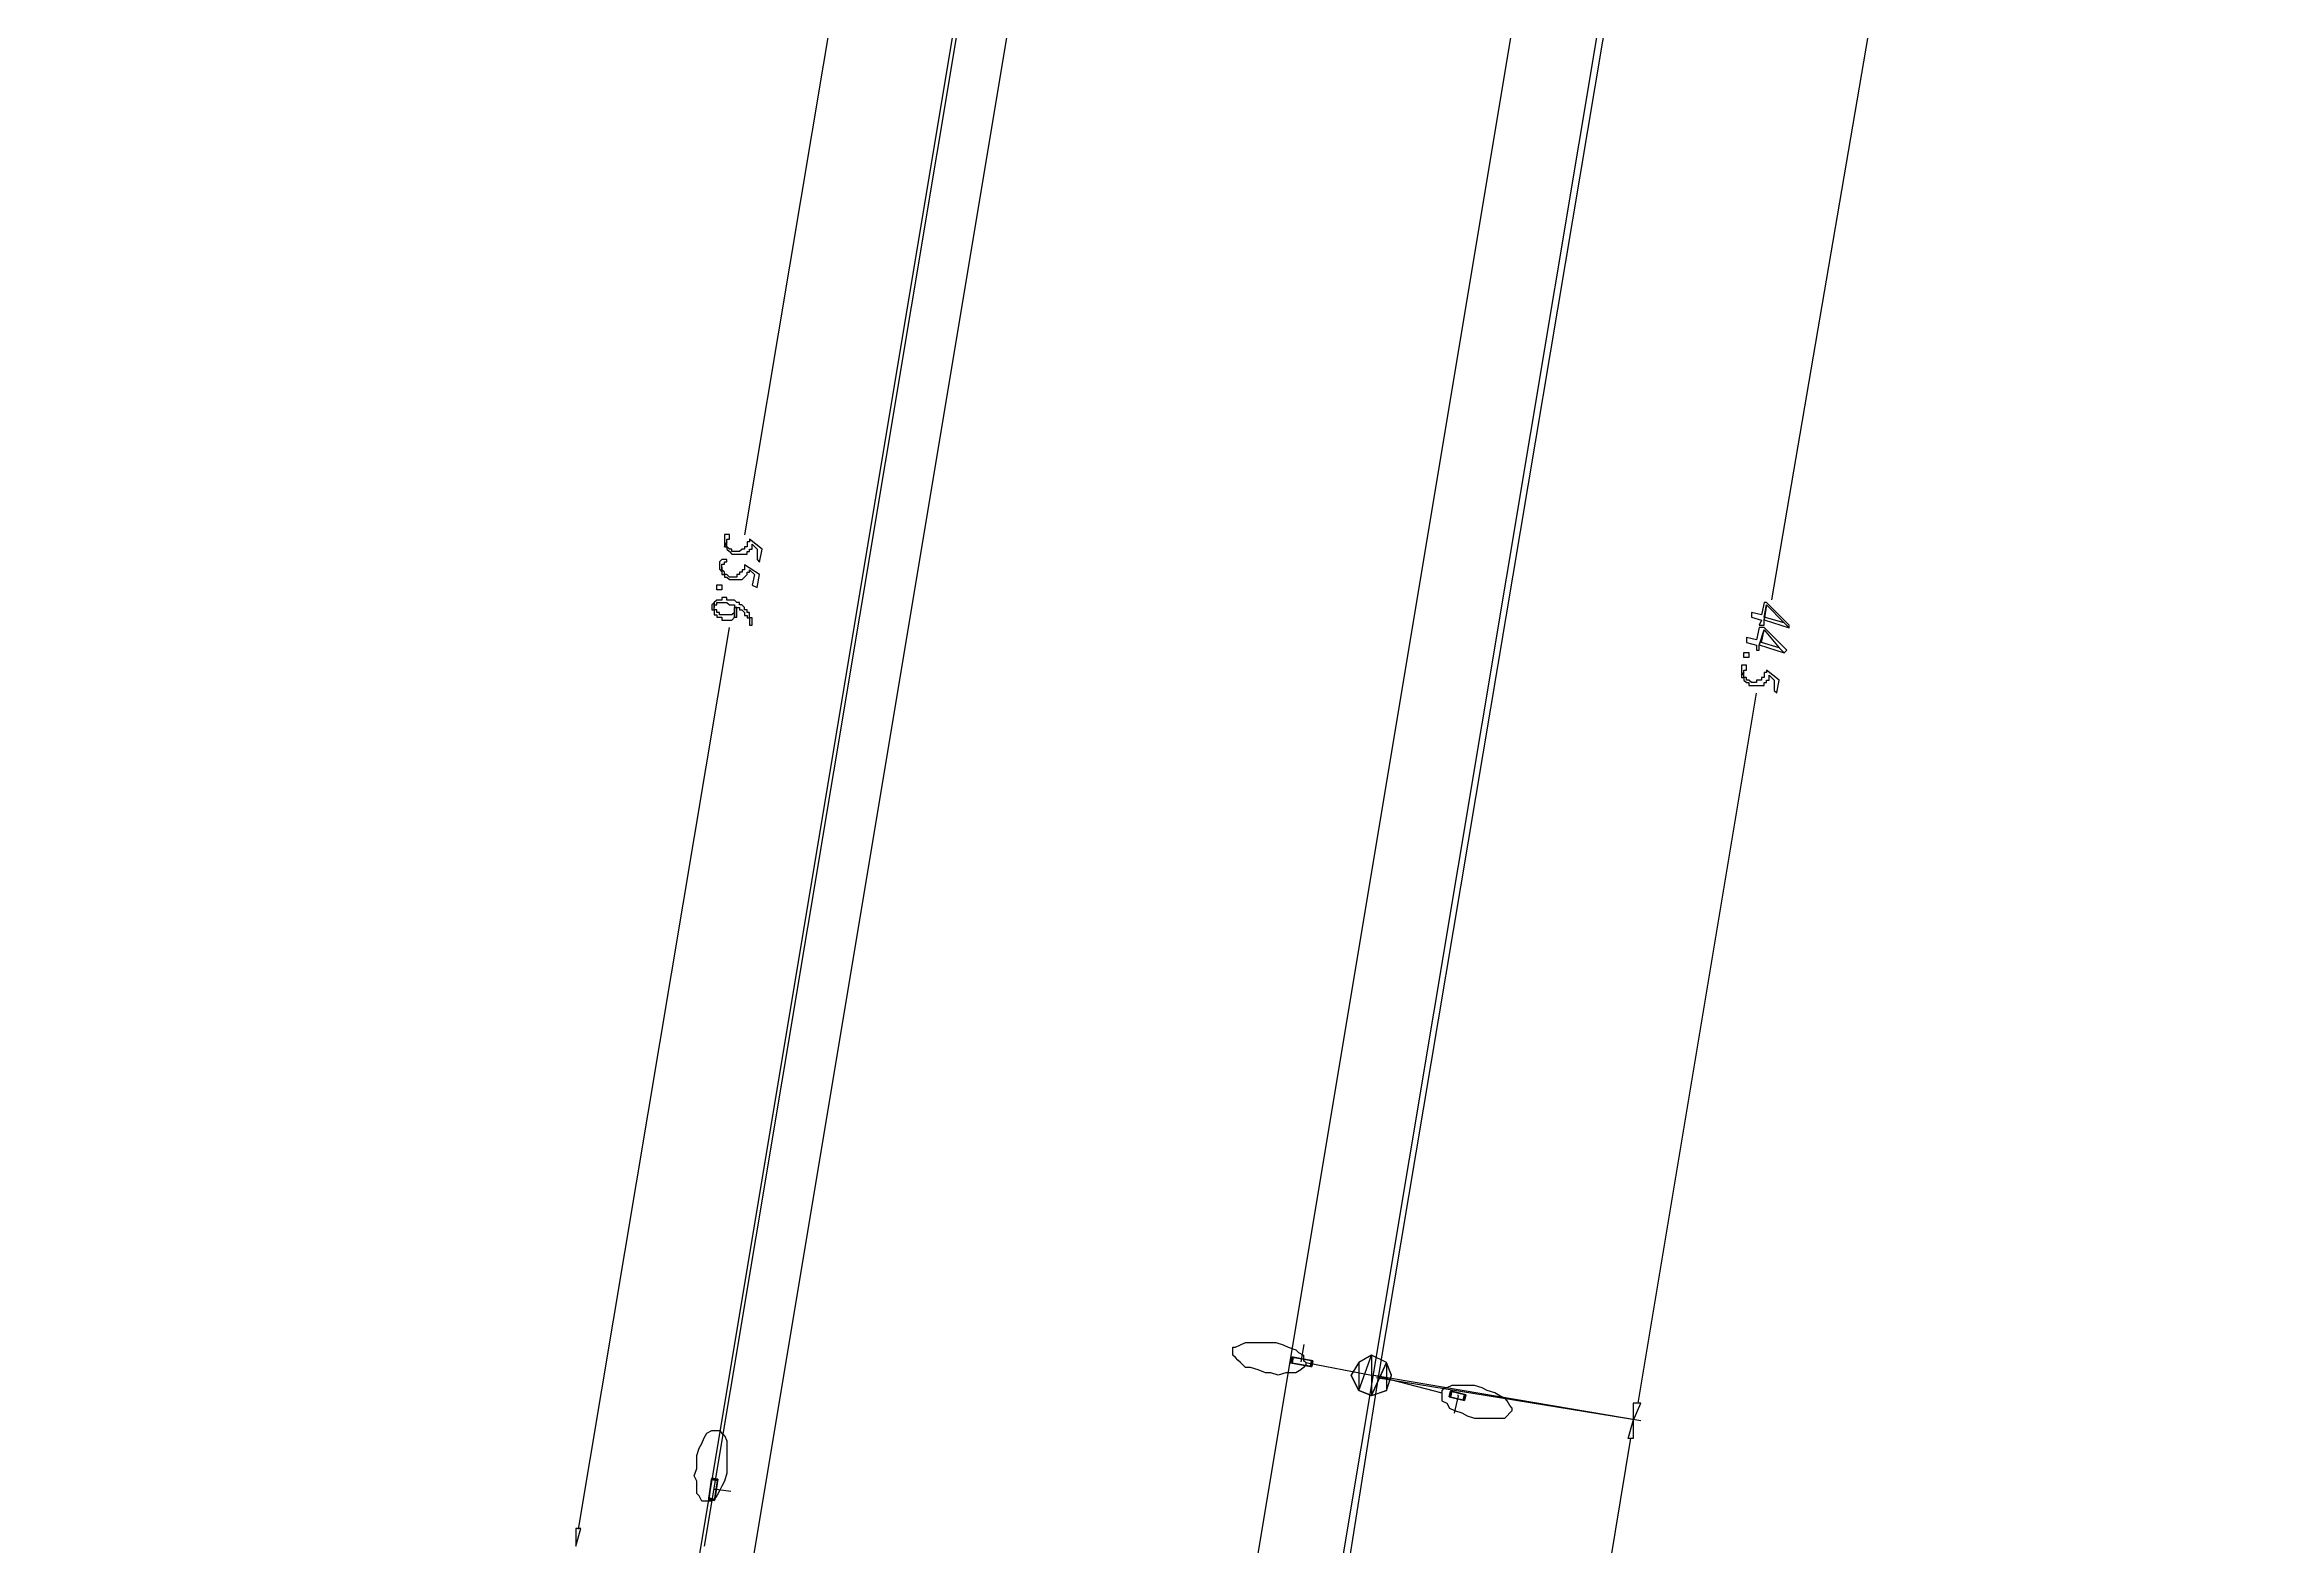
# Model space of a CAD drawing. Extents: x 212106 to 638151, y -1311344 to 1260505.
# Drawn here: x 340674 to 404077, y 694889 to 737491 of the extents above; entities that cross this region are included whole.
import ezdxf

# ---------------------------------------------------------------- set-up
doc = ezdxf.new("R2010")
doc.units = 0
doc.header["$MEASUREMENT"] = 0
for name, color, linetype in [('at_Entity', 7, 'Continuous'), ('DLXLUM01', 3, 'Continuous'), ('DLXLUM02', 6, 'Continuous'), ('DLXLUMEX', 2, 'Continuous'), ('DLXSCENE', 7, 'Continuous')]:
    doc.layers.add(name, color=color, linetype=linetype)

# ---------------------------------------------------------------- blocks, each defined once
blk = doc.blocks.new('*U45')
for p, q in [((-42, 296), (-126, -271)), ((-126, -271), (-42, 296)), ((-36, 335), (-121, -232)), ((-121, -232), (-36, 335)), ((-42, 296), (-36, 335)), ((-36, 335), (-42, 296)), ((126, 271), (-42, 296)), ((-42, 296), (126, 271)), ((132, 310), (-36, 335)), ((-36, 335), (132, 310)), ((42, -296), (126, 271)), ((126, 271), (42, -296)), ((48, -257), (132, 310)), ((132, 310), (48, -257)), ((126, 271), (132, 310)), ((132, 310), (126, 271)), ((-121, -232), (-126, -271)), ((-126, -271), (-121, -232)), ((-126, -271), (42, -296)), ((42, -296), (-126, -271)), ((-121, -232), (48, -257)), ((48, -257), (-121, -232)), ((42, -296), (48, -257)), ((48, -257), (42, -296))]:
    blk.add_line(p, q)
at = {"color": 1}
blk.add_line((6, 39), (500, -35), dxfattribs=at)
at = {"layer": 'DLXLUMEX', "color": 7}
blk.add_text('1', height=100, dxfattribs=at).set_placement((0, 0))
blk = doc.blocks.new('*U100')
for p, q in [((-307, 139), (-336, -28)), ((-336, -28), (-307, 139)), ((-268, 133), (-307, 139)), ((-307, 139), (-268, 133)), ((258, 41), (-307, 139)), ((-307, 139), (258, 41)), ((-268, 133), (-297, -35)), ((-297, -35), (-268, 133)), ((297, 35), (-268, 133)), ((-268, 133), (297, 35)), ((229, -126), (258, 41)), ((258, 41), (229, -126)), ((297, 35), (258, 41)), ((258, 41), (297, 35)), ((268, -133), (297, 35)), ((297, 35), (268, -133)), ((-297, -35), (-336, -28)), ((-336, -28), (229, -126)), ((-336, -28), (-297, -35)), ((229, -126), (-336, -28)), ((-297, -35), (268, -133)), ((268, -133), (-297, -35)), ((229, -126), (268, -133)), ((268, -133), (229, -126))]:
    blk.add_line(p, q)
at = {"color": 1}
blk.add_line((-39, 7), (47, 499), dxfattribs=at)
at = {"layer": 'DLXLUMEX', "color": 7}
blk.add_text('1', height=100, dxfattribs=at).set_placement((0, 0))
blk = doc.blocks.new('*U101')
for p, q in [((-179, 130), (-218, -35)), ((-218, -35), (-179, 130)), ((-141, 121), (-180, -45)), ((-180, -45), (-141, 121)), ((218, 35), (-179, 130)), ((-141, 121), (-179, 130)), ((-179, 130), (218, 35)), ((-179, 130), (-141, 121)), ((257, 26), (-141, 121)), ((-141, 121), (257, 26)), ((179, -130), (218, 35)), ((218, 35), (179, -130)), ((217, -139), (257, 26)), ((257, 26), (217, -139)), ((218, 35), (257, 26)), ((257, 26), (218, 35)), ((-218, -35), (179, -130)), ((179, -130), (-218, -35)), ((-218, -35), (-180, -45)), ((-180, -45), (-218, -35)), ((-180, -45), (217, -139)), ((217, -139), (-180, -45)), ((179, -130), (217, -139)), ((217, -139), (179, -130))]:
    blk.add_line(p, q)
at = {"color": 1}
blk.add_line((38, -9), (-77, -496), dxfattribs=at)
at = {"layer": 'DLXLUMEX', "color": 7}
blk.add_text('2', height=100, dxfattribs=at).set_placement((0, 0))
blk = doc.blocks.new('*U97')
for p, q in [((10601, 721072), (1459, 666294)), ((20602, 671149), (27958, 715004)), ((12745, 621511), (20602, 671149))]:
    blk.add_line(p, q)

msp = doc.modelspace()

# ---------------------------------------------------------------- linework, layer by layer
at = {"layer": 'at_Entity', "color": 4}
for p, q in [((465456, 1237080), (356316, 581961)), ((449884, 1229433), (342316, 583735))]:
    msp.add_line(p, q, dxfattribs=at)
at = {"layer": 'at_Entity', "color": 1}
for p, q in [((448385, 1229513), (340674, 583168)), ((466885, 1229375), (358388, 580248))]:
    msp.add_line(p, q, dxfattribs=at)
at = {"layer": 'at_Entity', "color": 0}
for p, q in [((364816, 749168), (360531, 723589)), ((393101, 741813), (389673, 721738)), ((360031, 723599), (359960, 723599)), ((359960, 723599), (359960, 723599)), ((359960, 723599), (359960, 723529)), ((359960, 723529), (359960, 723529)), ((359960, 723529), (359960, 723459)), ((359960, 723459), (359960, 723459)), ((359960, 723459), (359960, 723459)), ((359960, 723459), (359960, 723388)), ((360102, 723599), (360031, 723599)), ((360031, 723599), (360031, 723599)), ((360031, 723599), (360031, 723599)), ((360031, 723388), (360031, 723459)), ((360031, 723459), (360031, 723459)), ((360031, 723459), (360102, 723459)), ((360102, 723529), (360102, 723599)), ((360102, 723599), (360102, 723599)), ((360102, 723599), (360102, 723599)), ((360102, 723599), (360102, 723599)), ((360102, 723459), (360102, 723529)), ((360102, 723529), (360102, 723529)), ((360102, 723529), (360102, 723529)), ((360102, 723529), (360102, 723529)), ((361032, 723178), (360674, 723460)), ((360674, 723460), (360674, 723460)), ((360674, 723460), (360674, 723389)), ((359889, 722889), (359817, 722819)), ((359817, 722819), (359817, 722819)), ((359817, 722819), (359817, 722749)), ((359959, 722889), (359889, 722889)), ((359889, 722889), (359889, 722889)), ((359889, 722889), (359889, 722889)), ((359889, 722889), (359889, 722889)), ((360031, 723389), (359959, 723249)), ((359959, 723249), (359959, 723249)), ((359959, 723249), (360031, 723249)), ((360031, 722889), (359959, 722889)), ((359959, 722889), (359959, 722889)), ((359959, 722889), (359959, 722889)), ((359959, 722749), (359959, 722819)), ((359959, 722819), (359959, 722819)), ((359959, 722819), (360031, 722819)), ((359960, 723388), (359960, 723388)), ((359960, 723388), (359960, 723318)), ((359960, 723248), (360031, 723388)), ((359960, 723318), (359960, 723318)), ((359960, 723318), (359960, 723318)), ((359960, 723318), (359960, 723248)), ((360031, 723319), (360031, 723389)), ((360031, 723389), (360031, 723389)), ((360031, 723388), (360031, 723388)), ((360031, 723388), (360031, 723388)), ((360031, 723249), (360031, 723319)), ((360031, 723319), (360031, 723319)), ((360103, 723178), (360031, 723249)), ((360031, 723249), (360031, 723249)), ((360031, 723249), (360031, 723249)), ((360031, 723249), (360031, 723178)), ((360031, 723178), (360031, 723178)), ((360031, 723178), (360031, 723178)), ((360031, 723178), (360103, 723108)), ((360031, 722819), (360031, 722889)), ((360031, 722889), (360031, 722889)), ((360031, 722819), (360031, 722819)), ((360173, 723178), (360103, 723178)), ((360103, 723178), (360103, 723178)), ((360103, 723178), (360103, 723178)), ((360103, 723108), (360103, 723108)), ((360103, 723108), (360103, 723108)), ((360103, 723108), (360103, 723108)), ((360103, 723108), (360173, 723038)), ((360173, 723108), (360173, 723178)), ((360245, 723108), (360173, 723108)), ((360173, 723038), (360173, 723038)), ((360173, 723038), (360245, 723038)), ((360317, 723108), (360245, 723108)), ((360245, 723108), (360245, 723108)), ((360245, 723038), (360245, 723038)), ((360245, 723038), (360317, 723038)), ((360389, 723108), (360317, 723108)), ((360317, 723108), (360317, 723108)), ((360317, 723108), (360317, 723108)), ((360317, 723038), (360317, 723038)), ((360317, 723038), (360389, 723038)), ((360459, 723178), (360389, 723108)), ((360389, 723108), (360389, 723108)), ((360389, 723108), (360389, 723108)), ((360389, 723038), (360389, 723038)), ((360389, 723038), (360389, 723038)), ((360389, 723038), (360459, 723038)), ((360531, 723178), (360459, 723178)), ((360459, 723178), (360459, 723178)), ((360459, 723178), (360459, 723178)), ((360459, 723038), (360459, 723038)), ((360459, 723038), (360531, 723038)), ((360603, 723249), (360531, 723249)), ((360531, 723249), (360531, 723178)), ((360531, 723178), (360531, 723178)), ((360531, 723038), (360531, 723038)), ((360531, 723038), (360531, 723038)), ((360531, 723038), (360603, 723038)), ((360674, 723389), (360603, 723389)), ((360603, 723389), (360603, 723319)), ((360603, 723319), (360603, 723319)), ((360603, 723319), (360603, 723319)), ((360603, 723319), (360603, 723249)), ((360603, 723249), (360603, 723249)), ((360603, 723038), (360603, 723108)), ((360603, 723108), (360674, 723108)), ((360603, 723038), (360603, 723038)), ((360674, 723108), (360674, 723178)), ((360674, 723178), (360746, 723178)), ((360674, 723108), (360674, 723108)), ((360674, 723108), (360674, 723108)), ((360746, 723249), (360746, 723319)), ((360746, 723319), (360888, 723178)), ((360746, 723178), (360746, 723249)), ((360746, 723249), (360746, 723249)), ((360746, 723178), (360746, 723178)), ((360888, 723178), (360888, 722883)), ((360888, 722883), (360960, 722812)), ((360960, 722812), (361032, 723178)), ((359744, 722097), (359744, 722167)), ((359744, 722167), (359744, 722167)), ((359744, 722167), (359744, 722167)), ((359744, 722167), (359744, 722167)), ((359744, 722167), (359816, 722167)), ((359816, 722167), (359816, 722167)), ((359816, 722167), (359816, 722167)), ((359816, 722167), (359888, 722167)), ((359817, 722749), (359817, 722749)), ((359817, 722749), (359817, 722749)), ((359817, 722749), (359817, 722678)), ((359817, 722678), (359817, 722678)), ((359817, 722678), (359817, 722608)), ((359817, 722608), (359817, 722608)), ((359817, 722608), (359817, 722608)), ((359817, 722608), (359889, 722538)), ((359888, 722597), (359888, 722668)), ((359888, 722668), (359888, 722668)), ((359888, 722668), (359888, 722527)), ((359960, 722527), (359888, 722597)), ((359888, 722597), (359888, 722597)), ((359888, 722597), (359888, 722597)), ((359888, 722527), (359888, 722527)), ((359888, 722527), (359888, 722527)), ((359888, 722527), (359888, 722457)), ((359888, 722457), (359888, 722457)), ((359888, 722457), (359960, 722457)), ((359888, 722167), (359888, 722097)), ((359889, 722678), (359889, 722749)), ((359889, 722749), (359959, 722749)), ((359889, 722538), (359889, 722678)), ((359889, 722678), (359889, 722678)), ((359889, 722678), (359889, 722678)), ((359959, 722749), (359959, 722749)), ((359960, 722457), (359960, 722527)), ((359960, 722527), (359960, 722527)), ((360030, 722457), (359960, 722457)), ((359960, 722457), (359960, 722457)), ((359960, 722457), (359960, 722386)), ((359960, 722386), (359960, 722386)), ((359960, 722386), (360030, 722386)), ((360102, 722386), (360030, 722457)), ((360030, 722457), (360030, 722457)), ((360030, 722386), (360030, 722386)), ((360030, 722386), (360030, 722386)), ((360030, 722386), (360102, 722316)), ((360173, 722386), (360102, 722386)), ((360102, 722386), (360102, 722386)), ((360102, 722386), (360102, 722386)), ((360102, 722316), (360102, 722316)), ((360102, 722316), (360173, 722316)), ((360245, 722386), (360173, 722386)), ((360173, 722386), (360173, 722386)), ((360173, 722316), (360173, 722316)), ((360173, 722316), (360173, 722316)), ((360173, 722316), (360245, 722316)), ((360315, 722386), (360245, 722386)), ((360245, 722386), (360245, 722386)), ((360245, 722316), (360245, 722316)), ((360245, 722316), (360315, 722316)), ((360387, 722457), (360315, 722457)), ((360315, 722457), (360315, 722457)), ((360315, 722457), (360315, 722386)), ((360315, 722386), (360315, 722386)), ((360315, 722316), (360315, 722316)), ((360315, 722316), (360387, 722316)), ((360459, 722527), (360387, 722527)), ((360387, 722527), (360387, 722457)), ((360387, 722457), (360387, 722457)), ((360387, 722316), (360387, 722316)), ((360387, 722316), (360387, 722316)), ((360387, 722316), (360459, 722316)), ((360531, 722597), (360459, 722597)), ((360459, 722597), (360459, 722597)), ((360459, 722597), (360459, 722527)), ((360459, 722527), (360459, 722527)), ((360459, 722527), (360459, 722527)), ((360459, 722316), (360531, 722386)), ((360459, 722316), (360459, 722316)), ((360459, 722316), (360459, 722316)), ((360958, 722457), (360531, 722738)), ((360531, 722738), (360531, 722738)), ((360531, 722738), (360531, 722668)), ((360531, 722668), (360531, 722668)), ((360531, 722668), (360531, 722597)), ((360531, 722386), (360601, 722457)), ((360531, 722386), (360531, 722386)), ((360531, 722386), (360531, 722386)), ((360601, 722457), (360601, 722527)), ((360601, 722527), (360673, 722527)), ((360601, 722457), (360601, 722457)), ((360601, 722457), (360601, 722457)), ((360601, 722457), (360601, 722457)), ((360673, 722527), (360673, 722597)), ((360673, 722597), (360816, 722457)), ((360816, 722457), (360745, 722161)), ((360745, 722161), (360888, 722091)), ((360888, 722091), (360958, 722457)), ((359673, 721667), (359602, 721597)), ((359602, 721597), (359602, 721597)), ((359602, 721597), (359602, 721526)), ((359745, 721736), (359673, 721666)), ((359673, 721526), (359673, 721667)), ((359673, 721667), (359673, 721667)), ((359673, 721667), (359673, 721667)), ((359673, 721667), (359673, 721667)), ((359673, 721666), (359673, 721525)), ((359673, 721525), (359673, 721596)), ((359673, 721596), (359673, 721596)), ((359673, 721596), (359745, 721596)), ((359744, 722027), (359744, 722097)), ((359744, 722097), (359744, 722097)), ((359744, 722097), (359744, 722097)), ((359816, 722027), (359744, 722027)), ((359744, 722027), (359744, 722027)), ((359744, 722027), (359744, 722027)), ((359815, 721736), (359745, 721736)), ((359745, 721736), (359745, 721736)), ((359745, 721736), (359745, 721736)), ((359745, 721736), (359745, 721736)), ((359745, 721596), (359745, 721666)), ((359745, 721666), (359745, 721666)), ((359745, 721666), (359815, 721666)), ((359745, 721596), (359745, 721596)), ((359887, 721736), (359815, 721736)), ((359815, 721736), (359815, 721736)), ((359815, 721666), (359815, 721666)), ((359815, 721666), (359887, 721666)), ((359888, 722027), (359816, 722027)), ((359816, 722027), (359816, 722027)), ((359816, 722027), (359816, 722027)), ((359959, 721807), (359887, 721807)), ((359887, 721807), (359887, 721736)), ((359887, 721666), (359887, 721666)), ((359887, 721666), (359887, 721666)), ((359887, 721666), (359959, 721666)), ((359888, 722097), (359888, 722027)), ((359888, 722097), (359888, 722097)), ((359888, 722097), (359888, 722097)), ((359888, 722097), (359888, 722097)), ((359888, 722097), (359888, 722097)), ((359888, 722097), (359888, 722097)), ((359888, 722027), (359888, 722027)), ((359888, 722027), (359888, 722027)), ((360030, 721807), (359959, 721807)), ((359959, 721807), (359959, 721807)), ((359959, 721807), (359959, 721807)), ((359959, 721666), (359959, 721666)), ((359959, 721666), (360030, 721666)), ((360030, 721736), (360030, 721807)), ((360101, 721736), (360030, 721736)), ((360030, 721666), (360030, 721666)), ((360030, 721666), (360030, 721666)), ((360030, 721666), (360101, 721596)), ((360173, 721736), (360101, 721736)), ((360101, 721736), (360101, 721736)), ((360101, 721596), (360101, 721596)), ((360101, 721596), (360173, 721596)), ((360244, 721736), (360173, 721736)), ((360173, 721736), (360173, 721736)), ((360173, 721596), (360173, 721596)), ((360173, 721596), (360244, 721596)), ((360316, 721666), (360244, 721736)), ((360244, 721736), (360244, 721736)), ((360244, 721596), (360244, 721596)), ((360244, 721596), (360244, 721525)), ((360316, 721527), (360246, 721527)), ((360246, 721527), (360246, 721457)), ((360388, 721666), (360316, 721666)), ((360316, 721666), (360316, 721666)), ((360316, 721666), (360316, 721666)), ((360316, 721457), (360316, 721527)), ((360316, 721527), (360316, 721527)), ((360388, 721596), (360388, 721666)), ((360388, 721666), (360388, 721666)), ((360458, 721596), (360388, 721596)), ((360530, 721525), (360458, 721596)), ((360458, 721596), (360458, 721596)), ((389458, 721667), (389386, 721315)), ((389530, 721667), (389458, 721667)), ((389458, 721161), (389530, 721597)), ((389458, 721245), (389530, 721597)), ((389530, 721597), (389458, 721175)), ((390172, 721020), (389530, 721667)), ((389530, 721597), (390029, 721090)), ((355816, 695376), (360102, 720955)), ((359602, 721526), (359602, 721526)), ((359602, 721526), (359602, 721526)), ((359602, 721526), (359602, 721456)), ((359602, 721456), (359602, 721456)), ((359602, 721456), (359673, 721456)), ((359673, 721456), (359673, 721526)), ((359673, 721526), (359673, 721526)), ((359673, 721526), (359673, 721526)), ((359673, 721525), (359673, 721525)), ((359745, 721456), (359673, 721456)), ((359673, 721456), (359673, 721456)), ((359673, 721456), (359673, 721386)), ((359673, 721386), (359673, 721386)), ((359673, 721386), (359673, 721315)), ((359673, 721315), (359745, 721315)), ((359745, 721386), (359745, 721456)), ((359817, 721386), (359745, 721386)), ((359745, 721386), (359745, 721386)), ((359745, 721315), (359745, 721315)), ((359745, 721315), (359745, 721315)), ((359745, 721315), (359745, 721245)), ((359745, 721245), (359817, 721245)), ((359817, 721315), (359817, 721386)), ((359817, 721386), (359817, 721386)), ((359887, 721315), (359817, 721315)), ((359817, 721245), (359817, 721245)), ((359817, 721245), (359887, 721245)), ((359959, 721315), (359887, 721315)), ((359887, 721315), (359887, 721315)), ((359887, 721245), (359887, 721161)), ((359887, 721161), (359959, 721161)), ((360030, 721315), (359959, 721315)), ((359959, 721315), (359959, 721315)), ((359959, 721161), (359959, 721161)), ((359959, 721161), (359959, 721161)), ((359959, 721161), (360030, 721161)), ((360102, 721315), (360030, 721315)), ((360030, 721315), (360030, 721315)), ((360030, 721315), (360030, 721315)), ((360030, 721161), (360030, 721161)), ((360030, 721161), (360102, 721161)), ((360174, 721315), (360102, 721315)), ((360102, 721315), (360102, 721315)), ((360102, 721161), (360102, 721161)), ((360102, 721161), (360174, 721161)), ((360244, 721386), (360174, 721315)), ((360174, 721315), (360174, 721315)), ((360174, 721315), (360174, 721315)), ((360174, 721161), (360244, 721245)), ((360174, 721161), (360174, 721161)), ((360174, 721161), (360174, 721161)), ((360244, 721525), (360244, 721525)), ((360244, 721525), (360244, 721455)), ((360244, 721455), (360244, 721525)), ((360244, 721525), (360316, 721525)), ((360244, 721245), (360244, 721456)), ((360244, 721456), (360244, 721386)), ((360244, 721455), (360244, 721455)), ((360244, 721386), (360244, 721386)), ((360244, 721386), (360244, 721386)), ((360244, 721386), (360244, 721386)), ((360246, 721457), (360246, 721457)), ((360246, 721457), (360246, 721457)), ((360246, 721457), (360246, 721246)), ((360246, 721246), (360246, 721246)), ((360246, 721246), (360246, 721246)), ((360246, 721246), (360316, 721246)), ((360316, 721525), (360316, 721525)), ((360316, 721525), (360316, 721525)), ((360316, 721525), (360388, 721525)), ((360316, 721387), (360316, 721457)), ((360316, 721457), (360316, 721457)), ((360316, 721316), (360316, 721387)), ((360316, 721387), (360316, 721387)), ((360316, 721387), (360316, 721387)), ((360316, 721246), (360316, 721316)), ((360316, 721316), (360316, 721316)), ((360316, 721316), (360316, 721316)), ((360388, 721525), (360388, 721455)), ((360388, 721455), (360458, 721455)), ((360458, 721455), (360458, 721455)), ((360458, 721455), (360458, 721455)), ((360458, 721455), (360530, 721385)), ((360530, 721455), (360530, 721525)), ((360530, 721525), (360530, 721525)), ((360530, 721525), (360530, 721525)), ((360601, 721455), (360530, 721455)), ((360530, 721385), (360530, 721385)), ((360530, 721385), (360530, 721385)), ((360530, 721385), (360530, 721300)), ((360530, 721300), (360601, 721300)), ((360601, 721385), (360601, 721455)), ((360601, 721455), (360601, 721455)), ((360673, 721385), (360601, 721385)), ((360601, 721300), (360601, 721300)), ((360601, 721300), (360601, 721300)), ((360601, 721300), (360601, 721230)), ((360601, 721230), (360673, 721230)), ((360673, 721300), (360673, 721385)), ((360673, 721230), (360673, 721300)), ((360673, 721300), (360673, 721300)), ((360673, 721300), (360673, 721300)), ((360745, 721230), (360673, 721230)), ((360673, 721230), (360673, 721230)), ((360673, 721230), (360673, 721160)), ((360673, 721160), (360673, 721160)), ((360673, 721160), (360673, 721160)), ((360673, 721160), (360673, 721160)), ((360673, 721160), (360673, 721089)), ((360673, 721089), (360673, 721089)), ((360673, 721089), (360673, 721019)), ((360673, 721019), (360673, 721019)), ((360673, 721019), (360745, 721019)), ((360745, 721160), (360745, 721230)), ((360745, 721089), (360745, 721160)), ((360745, 721160), (360745, 721160)), ((360745, 721019), (360745, 721089)), ((360745, 721089), (360745, 721089)), ((360745, 721089), (360745, 721089)), ((389386, 721315), (389101, 721386)), ((389101, 721386), (389101, 721245)), ((389101, 721245), (389386, 721161)), ((389315, 720957), (389244, 720605)), ((389386, 721161), (389315, 721020)), ((389315, 721020), (389458, 721020)), ((389459, 720957), (389315, 720957)), ((390030, 721091), (389458, 721245)), ((389458, 721175), (390172, 720950)), ((389458, 721020), (389458, 721161)), ((390101, 720310), (389459, 720957)), ((390029, 721090), (390172, 720950)), ((390172, 720950), (390030, 721091)), ((390172, 720950), (390172, 721020)), ((389244, 720605), (388958, 720675)), ((388958, 720675), (388958, 720535)), ((388958, 720535), (389244, 720451)), ((389244, 720451), (389244, 720310)), ((389244, 720310), (389315, 720310)), ((389315, 720451), (389459, 720886)), ((389315, 720310), (389315, 720451)), ((389458, 720887), (389316, 720465)), ((389316, 720465), (390031, 720240)), ((389387, 720535), (389458, 720887)), ((389887, 720381), (389387, 720535)), ((389459, 720886), (389887, 720380)), ((390031, 720240), (389887, 720381)), ((389887, 720380), (390029, 720240)), ((390029, 720240), (390101, 720310)), ((388887, 719886), (388816, 719886)), ((388816, 719886), (388816, 719886)), ((388816, 719886), (388816, 719815)), ((388816, 719815), (388816, 719815)), ((388816, 719815), (388816, 719815)), ((388816, 719815), (388816, 719745)), ((388816, 719745), (388816, 719745)), ((388816, 719745), (388816, 719675)), ((388816, 719675), (388816, 719675)), ((388816, 719675), (388816, 719675)), ((388816, 719675), (388816, 719605)), ((388816, 719605), (388887, 719675)), ((388887, 719676), (388817, 719605)), ((388887, 720176), (388887, 720246)), ((388887, 720246), (388887, 720246)), ((388887, 720246), (388887, 720246)), ((388887, 720246), (388959, 720246)), ((388887, 720106), (388887, 720176)), ((388887, 720176), (388887, 720176)), ((388887, 720176), (388887, 720176)), ((388959, 720106), (388887, 720106)), ((388887, 720106), (388887, 720106)), ((388887, 720106), (388887, 720106)), ((388959, 719886), (388887, 719886)), ((388887, 719886), (388887, 719886)), ((388887, 719886), (388887, 719886)), ((388887, 719675), (388887, 719745)), ((388887, 719745), (388887, 719745)), ((388887, 719745), (388887, 719745)), ((388887, 719745), (388959, 719745)), ((388887, 719605), (388887, 719676)), ((388887, 719676), (388887, 719676)), ((388887, 719675), (388887, 719675)), ((388959, 720246), (388959, 720246)), ((388959, 720246), (388959, 720246)), ((388959, 720246), (389030, 720246)), ((389030, 720106), (388959, 720106)), ((388959, 720106), (388959, 720106)), ((388959, 720106), (388959, 720106)), ((388959, 719815), (388959, 719886)), ((388959, 719886), (388959, 719886)), ((388959, 719886), (388959, 719886)), ((388959, 719886), (388959, 719886)), ((388959, 719745), (388959, 719815)), ((388959, 719815), (388959, 719815)), ((388959, 719815), (388959, 719815)), ((388959, 719815), (388959, 719815)), ((389030, 720246), (389030, 720246)), ((389030, 720246), (389030, 720176)), ((389030, 720176), (389030, 720106)), ((389030, 720176), (389030, 720176)), ((389030, 720176), (389030, 720176)), ((389030, 720176), (389030, 720176)), ((389030, 720176), (389030, 720176)), ((389030, 720176), (389030, 720176)), ((389030, 720106), (389030, 720106)), ((389030, 720106), (389030, 720106)), ((389531, 719676), (389459, 719676)), ((389459, 719676), (389459, 719605)), ((389887, 719465), (389531, 719746)), ((389531, 719746), (389531, 719746)), ((389531, 719746), (389531, 719676)), ((385888, 698953), (389244, 719098)), ((388816, 719605), (388816, 719605)), ((388816, 719605), (388816, 719605)), ((388817, 719605), (388817, 719535)), ((388817, 719535), (388887, 719535)), ((388887, 719535), (388887, 719605)), ((388887, 719605), (388887, 719605)), ((388887, 719605), (388887, 719605)), ((388959, 719535), (388887, 719535)), ((388887, 719535), (388887, 719535)), ((388887, 719535), (388887, 719465)), ((388887, 719465), (388887, 719465)), ((388887, 719465), (388887, 719465)), ((388887, 719465), (388959, 719395)), ((388959, 719465), (388959, 719535)), ((389030, 719465), (388959, 719465)), ((388959, 719465), (388959, 719465)), ((388959, 719395), (388959, 719395)), ((388959, 719395), (389030, 719395)), ((389102, 719395), (389030, 719465)), ((389030, 719465), (389030, 719465)), ((389030, 719395), (389030, 719395)), ((389030, 719395), (389030, 719395)), ((389030, 719395), (389030, 719310)), ((389030, 719310), (389102, 719310)), ((389174, 719395), (389102, 719395)), ((389102, 719395), (389102, 719395)), ((389102, 719310), (389102, 719310)), ((389102, 719310), (389174, 719310)), ((389245, 719395), (389174, 719395)), ((389174, 719395), (389174, 719395)), ((389174, 719310), (389174, 719310)), ((389174, 719310), (389245, 719310)), ((389316, 719465), (389245, 719465)), ((389245, 719465), (389245, 719395)), ((389245, 719395), (389245, 719395)), ((389245, 719395), (389245, 719395)), ((389245, 719310), (389245, 719310)), ((389245, 719310), (389245, 719310)), ((389245, 719310), (389316, 719310)), ((389387, 719465), (389316, 719465)), ((389316, 719465), (389316, 719465)), ((389316, 719310), (389316, 719310)), ((389316, 719310), (389387, 719310)), ((389459, 719535), (389387, 719535)), ((389387, 719535), (389387, 719535)), ((389387, 719535), (389387, 719465)), ((389387, 719465), (389387, 719465)), ((389387, 719310), (389387, 719310)), ((389387, 719310), (389459, 719310)), ((389459, 719605), (389459, 719605)), ((389459, 719605), (389459, 719605)), ((389459, 719605), (389459, 719535)), ((389459, 719535), (389459, 719535)), ((389459, 719310), (389459, 719395)), ((389459, 719395), (389459, 719395)), ((389459, 719395), (389531, 719395)), ((389459, 719310), (389459, 719310)), ((389531, 719395), (389531, 719465)), ((389531, 719465), (389531, 719465)), ((389531, 719465), (389602, 719465)), ((389531, 719395), (389531, 719395)), ((389602, 719535), (389602, 719605)), ((389602, 719605), (389744, 719465)), ((389602, 719465), (389602, 719535)), ((389602, 719535), (389602, 719535)), ((389602, 719535), (389602, 719535)), ((389744, 719465), (389744, 719170)), ((389744, 719170), (389816, 719100)), ((389816, 719100), (389887, 719465)), ((374460, 700536), (374602, 700606)), ((374602, 700606), (374745, 700675)), ((374745, 700675), (374887, 700675)), ((374887, 700675), (375031, 700675)), ((375031, 700675), (375245, 700675)), ((375245, 700675), (375460, 700675)), ((375460, 700675), (375602, 700675)), ((375602, 700675), (375817, 700606)), ((375817, 700606), (375959, 700536)), ((374388, 700383), (374388, 700536)), ((374388, 700536), (374460, 700536)), ((374388, 700313), (374388, 700383)), ((374388, 700383), (374388, 700383)), ((374460, 700243), (374388, 700313)), ((374531, 700174), (374460, 700243)), ((374602, 700104), (374531, 700174)), ((374745, 699965), (374602, 700104)), ((375959, 700536), (376173, 700466)), ((376173, 700466), (376244, 700383)), ((376244, 700383), (376388, 700313)), ((376388, 700313), (376388, 700174)), ((376388, 700174), (376459, 700104)), ((376459, 700034), (376388, 699965)), ((378315, 699731), (376458, 700093)), ((376459, 700104), (376459, 700034)), ((377743, 699731), (377958, 700093)), ((377743, 699731), (377958, 700093)), ((377959, 700106), (377745, 699743)), ((377959, 700106), (377745, 699743)), ((377959, 700106), (377745, 699743)), ((377959, 700106), (377745, 699743)), ((377958, 700093), (377958, 699313)), ((377958, 700093), (377958, 699313)), ((378316, 700315), (377959, 700106)), ((378316, 700315), (377959, 700106)), ((377959, 699311), (378316, 700315)), ((377959, 699311), (378316, 700315)), ((378316, 700315), (377959, 700106)), ((378316, 700315), (377959, 700106)), ((378316, 700315), (377959, 700106)), ((377959, 699311), (378316, 700315)), ((377959, 699311), (378316, 700315)), ((378316, 700315), (377959, 700106)), ((377959, 700106), (377959, 699311)), ((377959, 700106), (377959, 699311)), ((378315, 699160), (378744, 700093)), ((378315, 699160), (378744, 700093)), ((378745, 700106), (378316, 700315)), ((378745, 700106), (378316, 700315)), ((378316, 700315), (378316, 699172)), ((378316, 700315), (378316, 699172)), ((378745, 700106), (378316, 700315)), ((378745, 700106), (378316, 700315)), ((378745, 700106), (378316, 700315)), ((378316, 700315), (378316, 699172)), ((378316, 700315), (378316, 699172)), ((378745, 700106), (378316, 700315)), ((378316, 699172), (378745, 700106)), ((378316, 699172), (378745, 700106)), ((378887, 699731), (378744, 700093)), ((378744, 700093), (378744, 699313)), ((378744, 700093), (378744, 699313)), ((378887, 699731), (378744, 700093)), ((378744, 700093), (378744, 699313)), ((378744, 700093), (378744, 699313)), ((378887, 699743), (378745, 700106)), ((378887, 699743), (378745, 700106)), ((378887, 699743), (378745, 700106)), ((378887, 699743), (378745, 700106)), ((374887, 699965), (374745, 699965)), ((375102, 699895), (374887, 699965)), ((375316, 699812), (375102, 699895)), ((375460, 699812), (375316, 699812)), ((375673, 699742), (375460, 699812)), ((375888, 699812), (375673, 699742)), ((376031, 699812), (375888, 699812)), ((376173, 699812), (376031, 699812)), ((376317, 699895), (376173, 699812)), ((376388, 699965), (376317, 699895)), ((377958, 699313), (377743, 699731)), ((377958, 699313), (377743, 699731)), ((377745, 699743), (377959, 699311)), ((377745, 699743), (377959, 699311)), ((377745, 699743), (377959, 699311)), ((377745, 699743), (377959, 699311)), ((378388, 699748), (385959, 698456)), ((378388, 699744), (380316, 699243)), ((378459, 699674), (385959, 698463)), ((378744, 699313), (378887, 699731)), ((378744, 699313), (378887, 699731)), ((378745, 699311), (378887, 699743)), ((378745, 699311), (378887, 699743)), ((378745, 699311), (378887, 699743)), ((378745, 699311), (378887, 699743)), ((380386, 699383), (380315, 699314)), ((380459, 699383), (380386, 699383)), ((380601, 699453), (380459, 699383)), ((380744, 699453), (380601, 699453)), ((380886, 699453), (380744, 699453)), ((381101, 699453), (380886, 699453)), ((381244, 699453), (381101, 699453)), ((381459, 699383), (381244, 699453)), ((381601, 699314), (381459, 699383)), ((377959, 699311), (378316, 699172)), ((378316, 699172), (377959, 699311)), ((377959, 699311), (378316, 699172)), ((377959, 699311), (378316, 699172)), ((378316, 699172), (377959, 699311)), ((377959, 699311), (378316, 699172)), ((378744, 699313), (378315, 699160)), ((378744, 699313), (378315, 699160)), ((378316, 699172), (378745, 699311)), ((378316, 699172), (378745, 699311)), ((378316, 699172), (378745, 699311)), ((378316, 699172), (378745, 699311)), ((378316, 699172), (378316, 699172)), ((378316, 699172), (378316, 699172)), ((378316, 699172), (378316, 699172)), ((380315, 699314), (380315, 699161)), ((380315, 699161), (380315, 699091)), ((380315, 699091), (380315, 699021)), ((380315, 699021), (380459, 698952)), ((380459, 698952), (380530, 698812)), ((380530, 698812), (380673, 698743)), ((380673, 698743), (380886, 698673)), ((381815, 699244), (381601, 699314)), ((381959, 699161), (381815, 699244)), ((382101, 699091), (381959, 699161)), ((382173, 699021), (382101, 699091)), ((382244, 698882), (382173, 699021)), ((382315, 698812), (382244, 698882)), ((382244, 698673), (382315, 698743)), ((382315, 698743), (382315, 698812)), ((382315, 698743), (382315, 698743)), ((385957, 698952), (385744, 698952)), ((385744, 698952), (385744, 698451)), ((385744, 698451), (385957, 698952)), ((359388, 697964), (359460, 698103)), ((359460, 698103), (359602, 698172)), ((359602, 698172), (359674, 698172)), ((359674, 698172), (359745, 698172)), ((359745, 698172), (359816, 698172)), ((359745, 698172), (359745, 698172)), ((359816, 698172), (359889, 698103)), ((359889, 698103), (359960, 698033)), ((380886, 698673), (381030, 698590)), ((381030, 698590), (381244, 698520)), ((381244, 698520), (381459, 698520)), ((381459, 698520), (381601, 698520)), ((381601, 698520), (381815, 698520)), ((381815, 698520), (381959, 698520)), ((381959, 698520), (382101, 698520)), ((382101, 698520), (382173, 698590)), ((382173, 698590), (382244, 698673)), ((385600, 697951), (385744, 698452)), ((385744, 698452), (385744, 697951)), ((359173, 697462), (359246, 697671)), ((359173, 697309), (359173, 697462)), ((359246, 697671), (359317, 697810)), ((359317, 697810), (359388, 697964)), ((359960, 698033), (360031, 697880)), ((360031, 697880), (360031, 697741)), ((360031, 697741), (360031, 697532)), ((360031, 697532), (360031, 697393)), ((385673, 697961), (381888, 675246)), ((385744, 697951), (385600, 697951)), ((359102, 696892), (359173, 697101)), ((359173, 696739), (359102, 696892)), ((359173, 697101), (359173, 697309)), ((360031, 696961), (359960, 696739)), ((360031, 697393), (360031, 697170)), ((360031, 697170), (360031, 696961)), ((359173, 696530), (359173, 696739)), ((359173, 696391), (359173, 696530)), ((359246, 696321), (359173, 696391)), ((359317, 696168), (359246, 696321)), ((359388, 696168), (359317, 696168)), ((359460, 696168), (359388, 696168)), ((359602, 696168), (359460, 696168)), ((359674, 696238), (359602, 696168)), ((359745, 696321), (359674, 696238)), ((359816, 696460), (359745, 696321)), ((359889, 696600), (359816, 696460)), ((359960, 696739), (359889, 696600)), ((355889, 695390), (355745, 695390)), ((355745, 695390), (355745, 694889)), ((355745, 694889), (355889, 695390))]:
    msp.add_line(p, q, dxfattribs=at)

# ---------------------------------------------------------------- block references
at = {"layer": 'DLXLUM01'}
for name, p in [('*U100', (376362, 700120)), ('*U45', (359640, 696484))]:
    msp.add_blockref(name, p, dxfattribs=at)
at = {"layer": 'DLXLUM02'}
msp.add_blockref('*U101', (380741, 699165), dxfattribs=at)
at = {"layer": 'DLXSCENE'}
msp.add_blockref('*U97', (357928, 28595), dxfattribs=at)

doc.saveas('drawing.dxf')
